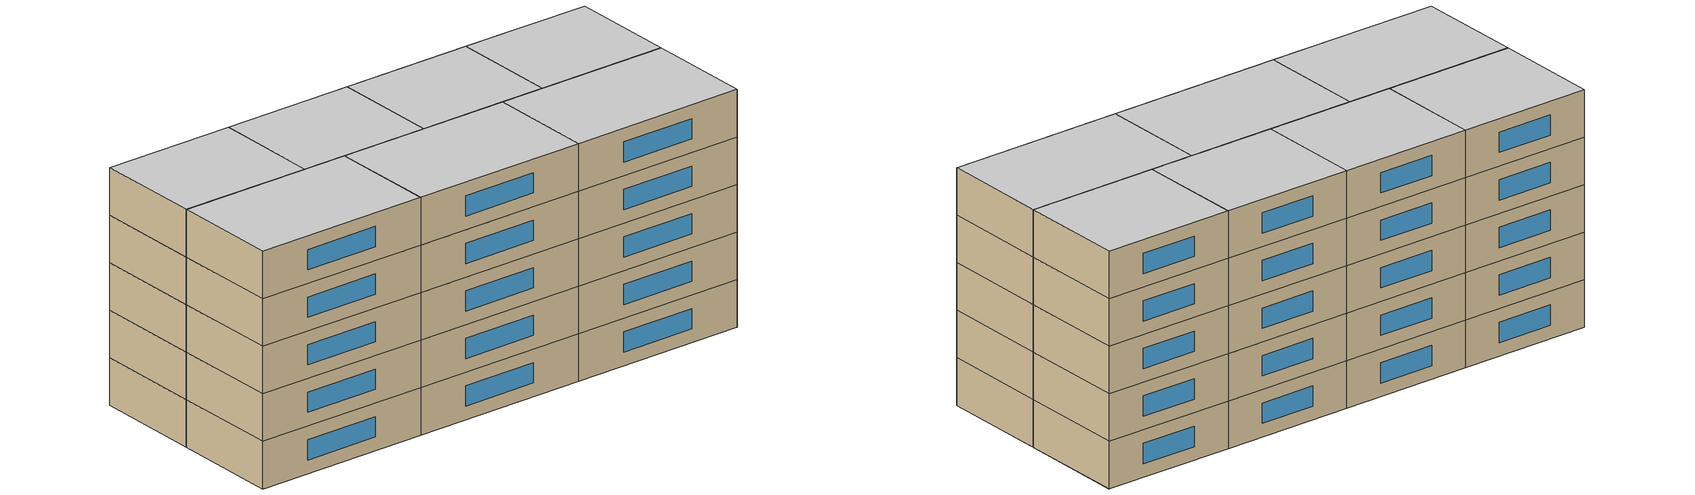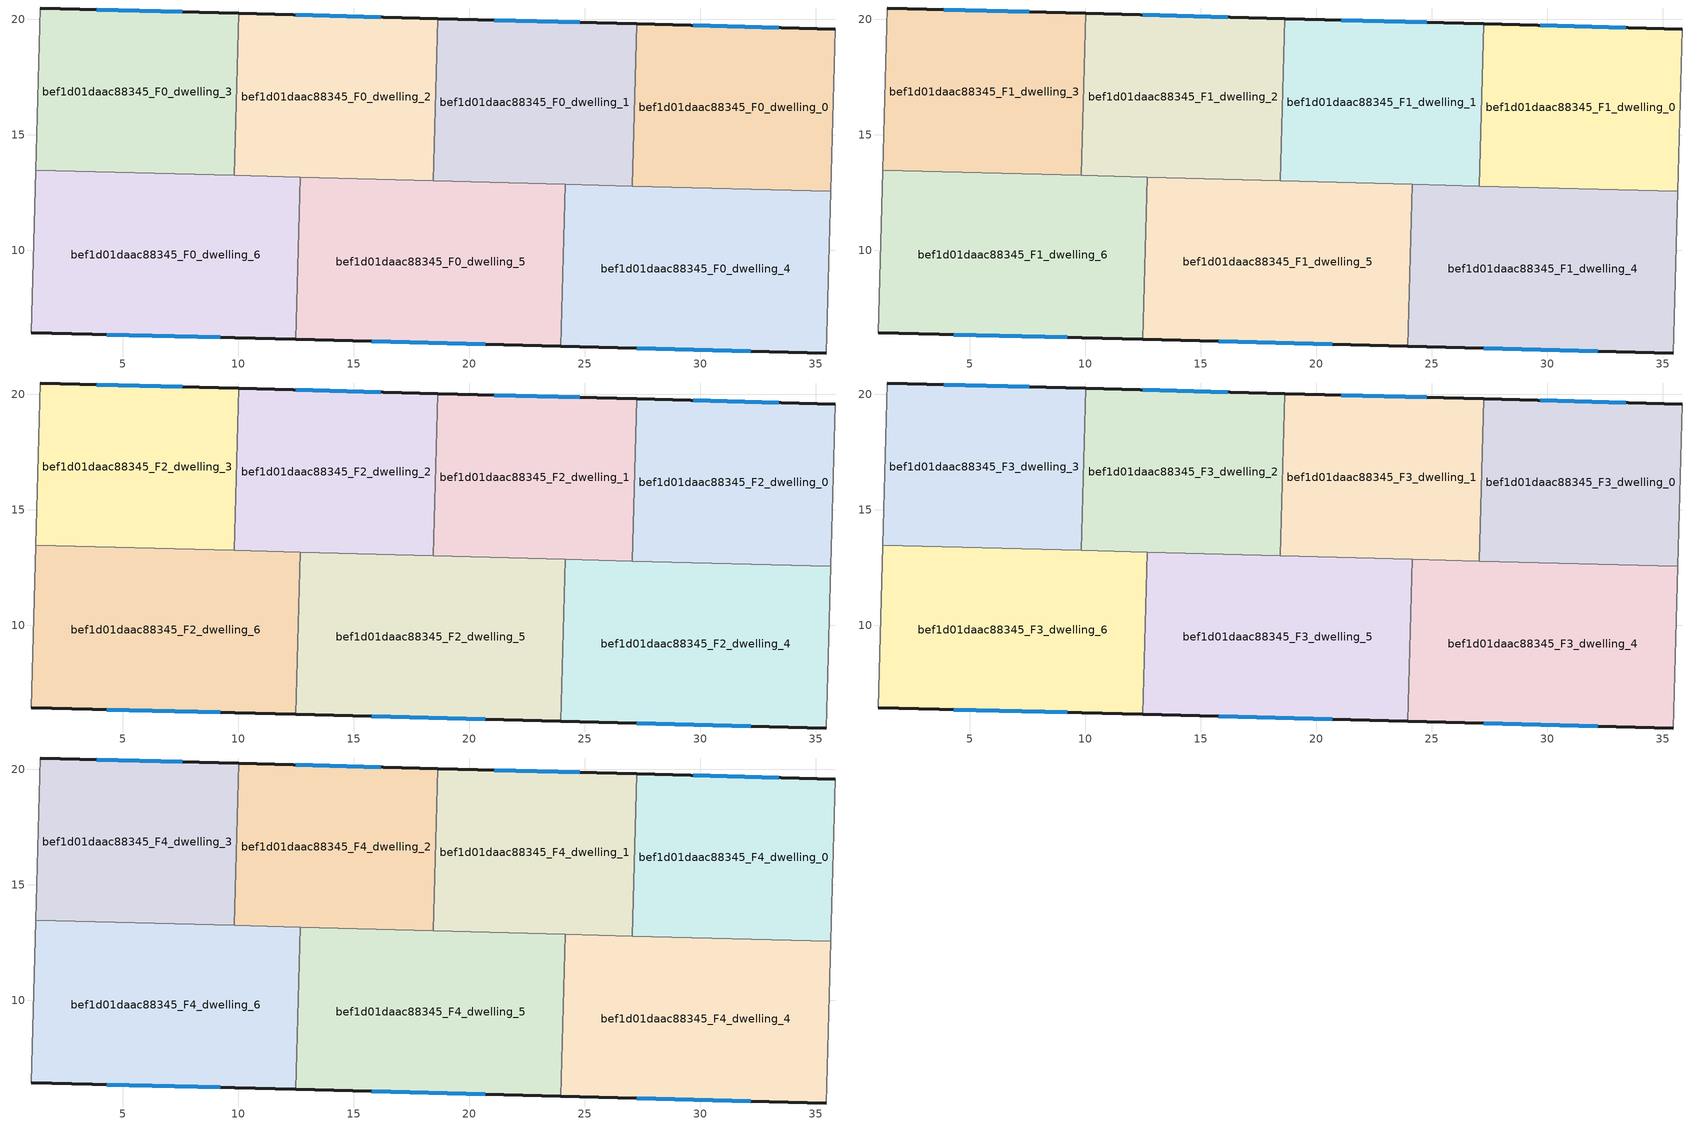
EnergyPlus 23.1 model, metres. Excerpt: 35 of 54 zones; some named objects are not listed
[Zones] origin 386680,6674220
bef1d01daac88345_F0_dwelling_0
 floor ground (EU_floor_Construction): 35.85,19.58 35.66,12.56 27.05,12.79 27.24,19.81 z0
 wall outside (EU_wall_Construction): 35.85,19.58 27.24,19.81 z0:3
 wall to bef1d01daac88345_F0_dwelling_1 (EU_wall_Construction): 27.24,19.81 27.05,12.79 z0:3
 wall adiabatic (EU_wall_Construction): 35.66,12.56 35.85,19.58 z0:3
 wall to bef1d01daac88345_F0_dwelling_4 (EU_wall_Construction): 27.05,12.79 35.66,12.56 z0:3
 window (EU_Window_Construction): 33.39,19.64 29.7,19.74 z0.86:2.14
bef1d01daac88345_F0_dwelling_1
 floor ground (EU_floor_Construction): 27.24,19.81 27.05,12.79 18.45,13.02 18.63,20.04 z0
 wall outside (EU_wall_Construction): 27.24,19.81 18.63,20.04 z0:3
 wall to bef1d01daac88345_F0_dwelling_2 (EU_wall_Construction): 18.63,20.04 18.45,13.02 z0:3
 wall to bef1d01daac88345_F0_dwelling_5 (EU_wall_Construction): 18.45,13.02 24.16,12.87 z0:3
 wall to bef1d01daac88345_F0_dwelling_4 (EU_wall_Construction): 24.16,12.87 27.05,12.79 z0:3
 window (EU_Window_Construction): 24.78,19.87 21.09,19.97 z0.86:2.14
bef1d01daac88345_F0_dwelling_2
 floor ground (EU_floor_Construction): 18.63,20.04 18.45,13.02 9.84,13.25 10.03,20.27 z0
 wall outside (EU_wall_Construction): 18.63,20.04 10.03,20.27 z0:3
 wall to bef1d01daac88345_F0_dwelling_3 (EU_wall_Construction): 10.03,20.27 9.84,13.25 z0:3
 wall to bef1d01daac88345_F0_dwelling_6 (EU_wall_Construction): 9.84,13.25 12.68,13.17 z0:3
 wall to bef1d01daac88345_F0_dwelling_5 (EU_wall_Construction): 12.68,13.17 18.45,13.02 z0:3
 window (EU_Window_Construction): 16.17,20.1 12.48,20.2 z0.86:2.14
bef1d01daac88345_F0_dwelling_3
 floor ground (EU_floor_Construction): 10.03,20.27 9.84,13.25 1.23,13.48 1.42,20.5 z0
 wall outside (EU_wall_Construction): 10.03,20.27 1.42,20.5 z0:3
 wall adiabatic (EU_wall_Construction): 1.42,20.5 1.23,13.48 z0:3
 wall to bef1d01daac88345_F0_dwelling_6 (EU_wall_Construction): 1.23,13.48 9.84,13.25 z0:3
 window (EU_Window_Construction): 7.57,20.33 3.88,20.43 z0.86:2.14
bef1d01daac88345_F0_dwelling_4
 floor ground (EU_floor_Construction): 35.66,12.56 35.46,5.56 23.97,5.86 24.16,12.87 z0
 wall outside (EU_wall_Construction): 23.97,5.86 35.46,5.56 z0:3
 wall to bef1d01daac88345_F0_dwelling_5 (EU_wall_Construction): 24.16,12.87 23.97,5.86 z0:3
 wall adiabatic (EU_wall_Construction): 35.46,5.56 35.66,12.56 z0:3
 window (EU_Window_Construction): 27.25,5.77 32.18,5.65 z0.86:2.14
bef1d01daac88345_F0_dwelling_5
 floor ground (EU_floor_Construction): 24.16,12.87 23.97,5.86 12.49,6.15 12.68,13.17 z0
 wall outside (EU_wall_Construction): 12.49,6.15 23.97,5.86 z0:3
 wall to bef1d01daac88345_F0_dwelling_6 (EU_wall_Construction): 12.68,13.17 12.49,6.15 z0:3
 window (EU_Window_Construction): 15.77,6.07 20.69,5.94 z0.86:2.14
bef1d01daac88345_F0_dwelling_6
 floor ground (EU_floor_Construction): 12.68,13.17 12.49,6.15 1.03,6.44 1.23,13.48 z0
 wall outside (EU_wall_Construction): 1.03,6.44 12.49,6.15 z0:3
 wall adiabatic (EU_wall_Construction): 1.23,13.48 1.03,6.44 z0:3
 window (EU_Window_Construction): 4.31,6.36 9.22,6.23 z0.86:2.14
bef1d01daac88345_F1_dwelling_0
 floor to bef1d01daac88345_F0_dwelling_0 (EU_floor_Construction): 35.85,19.58 35.66,12.56 27.05,12.79 27.24,19.81 z3
 wall outside (EU_wall_Construction): 35.85,19.58 27.24,19.81 z3:6
 wall to bef1d01daac88345_F1_dwelling_1 (EU_wall_Construction): 27.24,19.81 27.05,12.79 z3:6
 wall adiabatic (EU_wall_Construction): 35.66,12.56 35.85,19.58 z3:6
 wall to bef1d01daac88345_F1_dwelling_4 (EU_wall_Construction): 27.05,12.79 35.66,12.56 z3:6
 window (EU_Window_Construction): 33.39,19.64 29.7,19.74 z3.86:5.14
bef1d01daac88345_F1_dwelling_1
 floor to bef1d01daac88345_F0_dwelling_1 (EU_floor_Construction): 27.24,19.81 27.05,12.79 18.45,13.02 18.63,20.04 z3
 wall outside (EU_wall_Construction): 27.24,19.81 18.63,20.04 z3:6
 wall to bef1d01daac88345_F1_dwelling_2 (EU_wall_Construction): 18.63,20.04 18.45,13.02 z3:6
 wall to bef1d01daac88345_F1_dwelling_5 (EU_wall_Construction): 18.45,13.02 24.16,12.87 z3:6
 wall to bef1d01daac88345_F1_dwelling_4 (EU_wall_Construction): 24.16,12.87 27.05,12.79 z3:6
 window (EU_Window_Construction): 24.78,19.87 21.09,19.97 z3.86:5.14
bef1d01daac88345_F1_dwelling_2
 floor to bef1d01daac88345_F0_dwelling_2 (EU_floor_Construction): 18.63,20.04 18.45,13.02 9.84,13.25 10.03,20.27 z3
 wall outside (EU_wall_Construction): 18.63,20.04 10.03,20.27 z3:6
 wall to bef1d01daac88345_F1_dwelling_3 (EU_wall_Construction): 10.03,20.27 9.84,13.25 z3:6
 wall to bef1d01daac88345_F1_dwelling_6 (EU_wall_Construction): 9.84,13.25 12.68,13.17 z3:6
 wall to bef1d01daac88345_F1_dwelling_5 (EU_wall_Construction): 12.68,13.17 18.45,13.02 z3:6
 window (EU_Window_Construction): 16.17,20.1 12.48,20.2 z3.86:5.14
bef1d01daac88345_F1_dwelling_3
 floor to bef1d01daac88345_F0_dwelling_3 (EU_floor_Construction): 10.03,20.27 9.84,13.25 1.23,13.48 1.42,20.5 z3
 wall outside (EU_wall_Construction): 10.03,20.27 1.42,20.5 z3:6
 wall adiabatic (EU_wall_Construction): 1.42,20.5 1.23,13.48 z3:6
 wall to bef1d01daac88345_F1_dwelling_6 (EU_wall_Construction): 1.23,13.48 9.84,13.25 z3:6
 window (EU_Window_Construction): 7.57,20.33 3.88,20.43 z3.86:5.14
bef1d01daac88345_F1_dwelling_4
 floor to bef1d01daac88345_F0_dwelling_4 (EU_floor_Construction): 35.66,12.56 35.46,5.56 23.97,5.86 24.16,12.87 z3
 wall outside (EU_wall_Construction): 23.97,5.86 35.46,5.56 z3:6
 wall to bef1d01daac88345_F1_dwelling_5 (EU_wall_Construction): 24.16,12.87 23.97,5.86 z3:6
 wall adiabatic (EU_wall_Construction): 35.46,5.56 35.66,12.56 z3:6
 window (EU_Window_Construction): 27.25,5.77 32.18,5.65 z3.86:5.14
bef1d01daac88345_F1_dwelling_5
 floor to bef1d01daac88345_F0_dwelling_5 (EU_floor_Construction): 24.16,12.87 23.97,5.86 12.49,6.15 12.68,13.17 z3
 wall outside (EU_wall_Construction): 12.49,6.15 23.97,5.86 z3:6
 wall to bef1d01daac88345_F1_dwelling_6 (EU_wall_Construction): 12.68,13.17 12.49,6.15 z3:6
 window (EU_Window_Construction): 15.77,6.07 20.69,5.94 z3.86:5.14
bef1d01daac88345_F1_dwelling_6
 floor to bef1d01daac88345_F0_dwelling_6 (EU_floor_Construction): 12.68,13.17 12.49,6.15 1.03,6.44 1.23,13.48 z3
 wall outside (EU_wall_Construction): 1.03,6.44 12.49,6.15 z3:6
 wall adiabatic (EU_wall_Construction): 1.23,13.48 1.03,6.44 z3:6
 window (EU_Window_Construction): 4.31,6.36 9.22,6.23 z3.86:5.14
bef1d01daac88345_F2_dwelling_0
 floor to bef1d01daac88345_F1_dwelling_0 (EU_floor_Construction): 35.85,19.58 35.66,12.56 27.05,12.79 27.24,19.81 z6
 wall outside (EU_wall_Construction): 35.85,19.58 27.24,19.81 z6:9
 wall to bef1d01daac88345_F2_dwelling_1 (EU_wall_Construction): 27.24,19.81 27.05,12.79 z6:9
 wall adiabatic (EU_wall_Construction): 35.66,12.56 35.85,19.58 z6:9
 wall to bef1d01daac88345_F2_dwelling_4 (EU_wall_Construction): 27.05,12.79 35.66,12.56 z6:9
 window (EU_Window_Construction): 33.39,19.64 29.7,19.74 z6.86:8.14
bef1d01daac88345_F2_dwelling_1
 floor to bef1d01daac88345_F1_dwelling_1 (EU_floor_Construction): 27.24,19.81 27.05,12.79 18.45,13.02 18.63,20.04 z6
 wall outside (EU_wall_Construction): 27.24,19.81 18.63,20.04 z6:9
 wall to bef1d01daac88345_F2_dwelling_2 (EU_wall_Construction): 18.63,20.04 18.45,13.02 z6:9
 wall to bef1d01daac88345_F2_dwelling_5 (EU_wall_Construction): 18.45,13.02 24.16,12.87 z6:9
 wall to bef1d01daac88345_F2_dwelling_4 (EU_wall_Construction): 24.16,12.87 27.05,12.79 z6:9
 window (EU_Window_Construction): 24.78,19.87 21.09,19.97 z6.86:8.14
bef1d01daac88345_F2_dwelling_2
 floor to bef1d01daac88345_F1_dwelling_2 (EU_floor_Construction): 18.63,20.04 18.45,13.02 9.84,13.25 10.03,20.27 z6
 wall outside (EU_wall_Construction): 18.63,20.04 10.03,20.27 z6:9
 wall to bef1d01daac88345_F2_dwelling_3 (EU_wall_Construction): 10.03,20.27 9.84,13.25 z6:9
 wall to bef1d01daac88345_F2_dwelling_6 (EU_wall_Construction): 9.84,13.25 12.68,13.17 z6:9
 wall to bef1d01daac88345_F2_dwelling_5 (EU_wall_Construction): 12.68,13.17 18.45,13.02 z6:9
 window (EU_Window_Construction): 16.17,20.1 12.48,20.2 z6.86:8.14
bef1d01daac88345_F2_dwelling_3
 floor to bef1d01daac88345_F1_dwelling_3 (EU_floor_Construction): 10.03,20.27 9.84,13.25 1.23,13.48 1.42,20.5 z6
 wall outside (EU_wall_Construction): 10.03,20.27 1.42,20.5 z6:9
 wall adiabatic (EU_wall_Construction): 1.42,20.5 1.23,13.48 z6:9
 wall to bef1d01daac88345_F2_dwelling_6 (EU_wall_Construction): 1.23,13.48 9.84,13.25 z6:9
 window (EU_Window_Construction): 7.57,20.33 3.88,20.43 z6.86:8.14
bef1d01daac88345_F2_dwelling_4
 floor to bef1d01daac88345_F1_dwelling_4 (EU_floor_Construction): 35.66,12.56 35.46,5.56 23.97,5.86 24.16,12.87 z6
 wall outside (EU_wall_Construction): 23.97,5.86 35.46,5.56 z6:9
 wall to bef1d01daac88345_F2_dwelling_5 (EU_wall_Construction): 24.16,12.87 23.97,5.86 z6:9
 wall adiabatic (EU_wall_Construction): 35.46,5.56 35.66,12.56 z6:9
 window (EU_Window_Construction): 27.25,5.77 32.18,5.65 z6.86:8.14
bef1d01daac88345_F2_dwelling_5
 floor to bef1d01daac88345_F1_dwelling_5 (EU_floor_Construction): 24.16,12.87 23.97,5.86 12.49,6.15 12.68,13.17 z6
 wall outside (EU_wall_Construction): 12.49,6.15 23.97,5.86 z6:9
 wall to bef1d01daac88345_F2_dwelling_6 (EU_wall_Construction): 12.68,13.17 12.49,6.15 z6:9
 window (EU_Window_Construction): 15.77,6.07 20.69,5.94 z6.86:8.14
bef1d01daac88345_F2_dwelling_6
 floor to bef1d01daac88345_F1_dwelling_6 (EU_floor_Construction): 12.68,13.17 12.49,6.15 1.03,6.44 1.23,13.48 z6
 wall outside (EU_wall_Construction): 1.03,6.44 12.49,6.15 z6:9
 wall adiabatic (EU_wall_Construction): 1.23,13.48 1.03,6.44 z6:9
 window (EU_Window_Construction): 4.31,6.36 9.22,6.23 z6.86:8.14
bef1d01daac88345_F3_dwelling_0
 floor to bef1d01daac88345_F2_dwelling_0 (EU_floor_Construction): 35.85,19.58 35.66,12.56 27.05,12.79 27.24,19.81 z9
 wall outside (EU_wall_Construction): 35.85,19.58 27.24,19.81 z9:12
 wall to bef1d01daac88345_F3_dwelling_1 (EU_wall_Construction): 27.24,19.81 27.05,12.79 z9:12
 wall adiabatic (EU_wall_Construction): 35.66,12.56 35.85,19.58 z9:12
 wall to bef1d01daac88345_F3_dwelling_4 (EU_wall_Construction): 27.05,12.79 35.66,12.56 z9:12
 window (EU_Window_Construction): 33.39,19.64 29.7,19.74 z9.86:11.14
bef1d01daac88345_F3_dwelling_1
 floor to bef1d01daac88345_F2_dwelling_1 (EU_floor_Construction): 27.24,19.81 27.05,12.79 18.45,13.02 18.63,20.04 z9
 wall outside (EU_wall_Construction): 27.24,19.81 18.63,20.04 z9:12
 wall to bef1d01daac88345_F3_dwelling_2 (EU_wall_Construction): 18.63,20.04 18.45,13.02 z9:12
 wall to bef1d01daac88345_F3_dwelling_5 (EU_wall_Construction): 18.45,13.02 24.16,12.87 z9:12
 wall to bef1d01daac88345_F3_dwelling_4 (EU_wall_Construction): 24.16,12.87 27.05,12.79 z9:12
 window (EU_Window_Construction): 24.78,19.87 21.09,19.97 z9.86:11.14
bef1d01daac88345_F3_dwelling_2
 floor to bef1d01daac88345_F2_dwelling_2 (EU_floor_Construction): 18.63,20.04 18.45,13.02 9.84,13.25 10.03,20.27 z9
 wall outside (EU_wall_Construction): 18.63,20.04 10.03,20.27 z9:12
 wall to bef1d01daac88345_F3_dwelling_3 (EU_wall_Construction): 10.03,20.27 9.84,13.25 z9:12
 wall to bef1d01daac88345_F3_dwelling_6 (EU_wall_Construction): 9.84,13.25 12.68,13.17 z9:12
 wall to bef1d01daac88345_F3_dwelling_5 (EU_wall_Construction): 12.68,13.17 18.45,13.02 z9:12
 window (EU_Window_Construction): 16.17,20.1 12.48,20.2 z9.86:11.14
bef1d01daac88345_F3_dwelling_3
 floor to bef1d01daac88345_F2_dwelling_3 (EU_floor_Construction): 10.03,20.27 9.84,13.25 1.23,13.48 1.42,20.5 z9
 wall outside (EU_wall_Construction): 10.03,20.27 1.42,20.5 z9:12
 wall adiabatic (EU_wall_Construction): 1.42,20.5 1.23,13.48 z9:12
 wall to bef1d01daac88345_F3_dwelling_6 (EU_wall_Construction): 1.23,13.48 9.84,13.25 z9:12
 window (EU_Window_Construction): 7.57,20.33 3.88,20.43 z9.86:11.14
bef1d01daac88345_F3_dwelling_4
 floor to bef1d01daac88345_F2_dwelling_4 (EU_floor_Construction): 35.66,12.56 35.46,5.56 23.97,5.86 24.16,12.87 z9
 wall outside (EU_wall_Construction): 23.97,5.86 35.46,5.56 z9:12
 wall to bef1d01daac88345_F3_dwelling_5 (EU_wall_Construction): 24.16,12.87 23.97,5.86 z9:12
 wall adiabatic (EU_wall_Construction): 35.46,5.56 35.66,12.56 z9:12
 window (EU_Window_Construction): 27.25,5.77 32.18,5.65 z9.86:11.14
bef1d01daac88345_F3_dwelling_5
 floor to bef1d01daac88345_F2_dwelling_5 (EU_floor_Construction): 24.16,12.87 23.97,5.86 12.49,6.15 12.68,13.17 z9
 wall outside (EU_wall_Construction): 12.49,6.15 23.97,5.86 z9:12
 wall to bef1d01daac88345_F3_dwelling_6 (EU_wall_Construction): 12.68,13.17 12.49,6.15 z9:12
 window (EU_Window_Construction): 15.77,6.07 20.69,5.94 z9.86:11.14
bef1d01daac88345_F3_dwelling_6
 floor to bef1d01daac88345_F2_dwelling_6 (EU_floor_Construction): 12.68,13.17 12.49,6.15 1.03,6.44 1.23,13.48 z9
 wall outside (EU_wall_Construction): 1.03,6.44 12.49,6.15 z9:12
 wall adiabatic (EU_wall_Construction): 1.23,13.48 1.03,6.44 z9:12
 window (EU_Window_Construction): 4.31,6.36 9.22,6.23 z9.86:11.14
bef1d01daac88345_F4_dwelling_0
 floor to bef1d01daac88345_F3_dwelling_0 (EU_floor_Construction): 35.85,19.58 35.66,12.56 27.05,12.79 27.24,19.81 z12
 wall outside (EU_wall_Construction): 35.85,19.58 27.24,19.81 z12:15
 wall to bef1d01daac88345_F4_dwelling_1 (EU_wall_Construction): 27.24,19.81 27.05,12.79 z12:15
 wall adiabatic (EU_wall_Construction): 35.66,12.56 35.85,19.58 z12:15
 wall to bef1d01daac88345_F4_dwelling_4 (EU_wall_Construction): 27.05,12.79 35.66,12.56 z12:15
 window (EU_Window_Construction): 33.39,19.64 29.7,19.74 z12.86:14.14
 ceiling to bef1d01daac88345_F5_dwelling_0 (EU_floor_Construction): 35.66,12.56 35.85,19.58 27.24,19.81 27.05,12.79 z15
bef1d01daac88345_F4_dwelling_1
 floor to bef1d01daac88345_F3_dwelling_1 (EU_floor_Construction): 27.24,19.81 27.05,12.79 18.45,13.02 18.63,20.04 z12
 wall outside (EU_wall_Construction): 27.24,19.81 18.63,20.04 z12:15
 wall to bef1d01daac88345_F4_dwelling_2 (EU_wall_Construction): 18.63,20.04 18.45,13.02 z12:15
 wall to bef1d01daac88345_F4_dwelling_5 (EU_wall_Construction): 18.45,13.02 24.16,12.87 z12:15
 wall to bef1d01daac88345_F4_dwelling_4 (EU_wall_Construction): 24.16,12.87 27.05,12.79 z12:15
 window (EU_Window_Construction): 24.78,19.87 21.09,19.97 z12.86:14.14
 ceiling to bef1d01daac88345_F5_dwelling_1 (EU_floor_Construction): 27.05,12.79 27.24,19.81 18.63,20.04 18.45,13.02 z15
bef1d01daac88345_F4_dwelling_2
 floor to bef1d01daac88345_F3_dwelling_2 (EU_floor_Construction): 18.63,20.04 18.45,13.02 9.84,13.25 10.03,20.27 z12
 wall outside (EU_wall_Construction): 18.63,20.04 10.03,20.27 z12:15
 wall to bef1d01daac88345_F4_dwelling_3 (EU_wall_Construction): 10.03,20.27 9.84,13.25 z12:15
 wall to bef1d01daac88345_F4_dwelling_6 (EU_wall_Construction): 9.84,13.25 12.68,13.17 z12:15
 wall to bef1d01daac88345_F4_dwelling_5 (EU_wall_Construction): 12.68,13.17 18.45,13.02 z12:15
 window (EU_Window_Construction): 16.17,20.1 12.48,20.2 z12.86:14.14
 ceiling to bef1d01daac88345_F5_dwelling_2 (EU_floor_Construction): 18.45,13.02 18.63,20.04 10.03,20.27 9.84,13.25 z15
bef1d01daac88345_F4_dwelling_3
 floor to bef1d01daac88345_F3_dwelling_3 (EU_floor_Construction): 10.03,20.27 9.84,13.25 1.23,13.48 1.42,20.5 z12
 wall outside (EU_wall_Construction): 10.03,20.27 1.42,20.5 z12:15
 wall adiabatic (EU_wall_Construction): 1.42,20.5 1.23,13.48 z12:15
 wall to bef1d01daac88345_F4_dwelling_6 (EU_wall_Construction): 1.23,13.48 9.84,13.25 z12:15
 window (EU_Window_Construction): 7.57,20.33 3.88,20.43 z12.86:14.14
 ceiling to bef1d01daac88345_F5_dwelling_3 (EU_floor_Construction): 9.84,13.25 10.03,20.27 1.42,20.5 1.23,13.48 z15
bef1d01daac88345_F4_dwelling_4
 floor to bef1d01daac88345_F3_dwelling_4 (EU_floor_Construction): 35.66,12.56 35.46,5.56 23.97,5.86 24.16,12.87 z12
 wall outside (EU_wall_Construction): 23.97,5.86 35.46,5.56 z12:15
 wall to bef1d01daac88345_F4_dwelling_5 (EU_wall_Construction): 24.16,12.87 23.97,5.86 z12:15
 wall adiabatic (EU_wall_Construction): 35.46,5.56 35.66,12.56 z12:15
 window (EU_Window_Construction): 27.25,5.77 32.18,5.65 z12.86:14.14
 ceiling to bef1d01daac88345_F5_dwelling_4 (EU_floor_Construction): 35.46,5.56 35.66,12.56 24.16,12.87 23.97,5.86 z15
bef1d01daac88345_F4_dwelling_5
 floor to bef1d01daac88345_F3_dwelling_5 (EU_floor_Construction): 24.16,12.87 23.97,5.86 12.49,6.15 12.68,13.17 z12
 wall outside (EU_wall_Construction): 12.49,6.15 23.97,5.86 z12:15
 wall to bef1d01daac88345_F4_dwelling_6 (EU_wall_Construction): 12.68,13.17 12.49,6.15 z12:15
 window (EU_Window_Construction): 15.77,6.07 20.69,5.94 z12.86:14.14
 ceiling to bef1d01daac88345_F5_dwelling_5 (EU_floor_Construction): 23.97,5.86 24.16,12.87 12.68,13.17 12.49,6.15 z15
bef1d01daac88345_F4_dwelling_6
 floor to bef1d01daac88345_F3_dwelling_6 (EU_floor_Construction): 12.68,13.17 12.49,6.15 1.03,6.44 1.23,13.48 z12
 wall outside (EU_wall_Construction): 1.03,6.44 12.49,6.15 z12:15
 wall adiabatic (EU_wall_Construction): 1.23,13.48 1.03,6.44 z12:15
 window (EU_Window_Construction): 4.31,6.36 9.22,6.23 z12.86:14.14
 ceiling to bef1d01daac88345_F5_dwelling_6 (EU_floor_Construction): 12.49,6.15 12.68,13.17 1.23,13.48 1.03,6.44 z15
shading: 35.46,5.55 35.85,19.58 z0:15
[Building]
EU S2 Campaign: North Axis=0; Terrain=City; Solar Distribution=FullExterior
[Site:Location]
Helsinki-Vantaa.AP: Latitude=60.317; Longitude=24.963; Time Zone=2; Elevation=54.6
[SizingPeriod:WeatherFileDays]
AnnualSizingPeriod: Begin Month=1; Begin Day of Month=1; End Month=12; End Day of Month=31; Day of Week for Start Day=Monday; Use Weather File Daylight Saving Period=No; Use Weather File Rain and Snow Indicators=No
[MATERIAL]
EU_InternalMass_Material: Roughness=MediumRough; Thickness=0.1; Conductivity=1; Density=1800; Specific Heat=900; Thermal Absorptance=0.9; Solar Absorptance=0.7; Visible Absorptance=0.7
[MATERIAL:NOMASS] Roughness=MediumRough; Thermal Absorptance=0.9; Solar Absorptance=0.7; Visible Absorptance=0.7
Name | Thermal Resistance
EU_wall_NoMass | 1.10183
EU_floor_NoMass | 1.70606
[WINDOWMATERIAL:SIMPLEGLAZINGSYSTEM]
EU_Window_SimpleGlazing: UFactor=3.11035; Solar Heat Gain Coefficient=0.8; Visible Transmittance=0.8
[CONSTRUCTION]
EU_wall_Construction: EU_wall_NoMass
EU_floor_Construction: EU_floor_NoMass
EU_Window_Construction: EU_Window_SimpleGlazing
EU_InternalMass_Construction: EU_InternalMass_Material
[ZONE] Type=1; Multiplier=1; Ceiling Height=autocalculate; Floor Area=autocalculate; Part of Total Floor Area=Yes
Name | Volume
bef1d01daac88345_F0_dwelling_0; bef1d01daac88345_F1_dwelling_0; bef1d01daac88345_F2_dwelling_0; bef1d01daac88345_F3_dwelling_0; bef1d01daac88345_F4_dwelling_0 | 181.328
bef1d01daac88345_F0_dwelling_1; bef1d01daac88345_F1_dwelling_1; bef1d01daac88345_F2_dwelling_1; bef1d01daac88345_F3_dwelling_1; bef1d01daac88345_F4_dwelling_1 | 181.338
bef1d01daac88345_F0_dwelling_2; bef1d01daac88345_F1_dwelling_2; bef1d01daac88345_F2_dwelling_2; bef1d01daac88345_F3_dwelling_2; bef1d01daac88345_F4_dwelling_2 | 181.327
bef1d01daac88345_F0_dwelling_3; bef1d01daac88345_F1_dwelling_3; bef1d01daac88345_F2_dwelling_3; bef1d01daac88345_F3_dwelling_3; bef1d01daac88345_F4_dwelling_3 | 181.317
bef1d01daac88345_F0_dwelling_4; bef1d01daac88345_F1_dwelling_4; bef1d01daac88345_F2_dwelling_4; bef1d01daac88345_F3_dwelling_4; bef1d01daac88345_F4_dwelling_4 | 241.759
bef1d01daac88345_F0_dwelling_5; bef1d01daac88345_F1_dwelling_5; bef1d01daac88345_F2_dwelling_5; bef1d01daac88345_F3_dwelling_5; bef1d01daac88345_F4_dwelling_5 | 241.75
bef1d01daac88345_F0_dwelling_6; bef1d01daac88345_F1_dwelling_6; bef1d01daac88345_F2_dwelling_6; bef1d01daac88345_F3_dwelling_6; bef1d01daac88345_F4_dwelling_6 | 241.766
[INTERNALMASS] Construction=EU_InternalMass_Construction
Name | Zone or ZoneList | Surface Area
bef1d01daac88345_F0_dwelling_0_EU_InternalMass | bef1d01daac88345_F0_dwelling_0 | 60.4425
bef1d01daac88345_F0_dwelling_1_EU_InternalMass | bef1d01daac88345_F0_dwelling_1 | 60.4459
bef1d01daac88345_F0_dwelling_2_EU_InternalMass | bef1d01daac88345_F0_dwelling_2 | 60.4425
bef1d01daac88345_F0_dwelling_3_EU_InternalMass | bef1d01daac88345_F0_dwelling_3 | 60.4391
bef1d01daac88345_F0_dwelling_4_EU_InternalMass | bef1d01daac88345_F0_dwelling_4 | 80.5868
bef1d01daac88345_F0_dwelling_5_EU_InternalMass | bef1d01daac88345_F0_dwelling_5 | 80.5832
bef1d01daac88345_F0_dwelling_6_EU_InternalMass | bef1d01daac88345_F0_dwelling_6 | 80.5884
bef1d01daac88345_F1_dwelling_0_EU_InternalMass | bef1d01daac88345_F1_dwelling_0 | 60.4425
bef1d01daac88345_F1_dwelling_1_EU_InternalMass | bef1d01daac88345_F1_dwelling_1 | 60.4459
bef1d01daac88345_F1_dwelling_2_EU_InternalMass | bef1d01daac88345_F1_dwelling_2 | 60.4425
bef1d01daac88345_F1_dwelling_3_EU_InternalMass | bef1d01daac88345_F1_dwelling_3 | 60.4391
bef1d01daac88345_F1_dwelling_4_EU_InternalMass | bef1d01daac88345_F1_dwelling_4 | 80.5868
bef1d01daac88345_F1_dwelling_5_EU_InternalMass | bef1d01daac88345_F1_dwelling_5 | 80.5832
bef1d01daac88345_F1_dwelling_6_EU_InternalMass | bef1d01daac88345_F1_dwelling_6 | 80.5884
bef1d01daac88345_F2_dwelling_0_EU_InternalMass | bef1d01daac88345_F2_dwelling_0 | 60.4425
bef1d01daac88345_F2_dwelling_1_EU_InternalMass | bef1d01daac88345_F2_dwelling_1 | 60.4459
bef1d01daac88345_F2_dwelling_2_EU_InternalMass | bef1d01daac88345_F2_dwelling_2 | 60.4425
bef1d01daac88345_F2_dwelling_3_EU_InternalMass | bef1d01daac88345_F2_dwelling_3 | 60.4391
bef1d01daac88345_F2_dwelling_4_EU_InternalMass | bef1d01daac88345_F2_dwelling_4 | 80.5868
bef1d01daac88345_F2_dwelling_5_EU_InternalMass | bef1d01daac88345_F2_dwelling_5 | 80.5832
bef1d01daac88345_F2_dwelling_6_EU_InternalMass | bef1d01daac88345_F2_dwelling_6 | 80.5884
bef1d01daac88345_F3_dwelling_0_EU_InternalMass | bef1d01daac88345_F3_dwelling_0 | 60.4425
bef1d01daac88345_F3_dwelling_1_EU_InternalMass | bef1d01daac88345_F3_dwelling_1 | 60.4459
bef1d01daac88345_F3_dwelling_2_EU_InternalMass | bef1d01daac88345_F3_dwelling_2 | 60.4425
bef1d01daac88345_F3_dwelling_3_EU_InternalMass | bef1d01daac88345_F3_dwelling_3 | 60.4391
bef1d01daac88345_F3_dwelling_4_EU_InternalMass | bef1d01daac88345_F3_dwelling_4 | 80.5868
bef1d01daac88345_F3_dwelling_5_EU_InternalMass | bef1d01daac88345_F3_dwelling_5 | 80.5832
bef1d01daac88345_F3_dwelling_6_EU_InternalMass | bef1d01daac88345_F3_dwelling_6 | 80.5884
bef1d01daac88345_F4_dwelling_0_EU_InternalMass | bef1d01daac88345_F4_dwelling_0 | 60.4425
bef1d01daac88345_F4_dwelling_1_EU_InternalMass | bef1d01daac88345_F4_dwelling_1 | 60.4459
bef1d01daac88345_F4_dwelling_2_EU_InternalMass | bef1d01daac88345_F4_dwelling_2 | 60.4425
bef1d01daac88345_F4_dwelling_3_EU_InternalMass | bef1d01daac88345_F4_dwelling_3 | 60.4391
bef1d01daac88345_F4_dwelling_4_EU_InternalMass | bef1d01daac88345_F4_dwelling_4 | 80.5868
bef1d01daac88345_F4_dwelling_5_EU_InternalMass | bef1d01daac88345_F4_dwelling_5 | 80.5832
bef1d01daac88345_F4_dwelling_6_EU_InternalMass | bef1d01daac88345_F4_dwelling_6 | 80.5884
[OTHEREQUIPMENT] Fuel Type=Electricity; Design Level Calculation Method=Watts/Area; Power per Zone Floor Area=1; Fraction Latent=0; Fraction Radiant=0; Fraction Lost=0; Carbon Dioxide Generation Rate=0; EndUse Subcategory=EU_Step8_InternalGains
Name | Zone or ZoneList or Space or SpaceList | Schedule
EU_Step8_InternalGain_bef1d01daac88345_F0_dwelling_0_f000 | bef1d01daac88345_F0_dwelling_0 | EU_Step8_GainSchedule_bef1d01daac88345_F0_dwelling_0_f000
EU_Step8_InternalGain_bef1d01daac88345_F0_dwelling_1_f000 | bef1d01daac88345_F0_dwelling_1 | EU_Step8_GainSchedule_bef1d01daac88345_F0_dwelling_1_f000
EU_Step8_InternalGain_bef1d01daac88345_F0_dwelling_2_f000 | bef1d01daac88345_F0_dwelling_2 | EU_Step8_GainSchedule_bef1d01daac88345_F0_dwelling_2_f000
EU_Step8_InternalGain_bef1d01daac88345_F0_dwelling_3_f000 | bef1d01daac88345_F0_dwelling_3 | EU_Step8_GainSchedule_bef1d01daac88345_F0_dwelling_3_f000
EU_Step8_InternalGain_bef1d01daac88345_F0_dwelling_4_f000 | bef1d01daac88345_F0_dwelling_4 | EU_Step8_GainSchedule_bef1d01daac88345_F0_dwelling_4_f000
EU_Step8_InternalGain_bef1d01daac88345_F0_dwelling_5_f000 | bef1d01daac88345_F0_dwelling_5 | EU_Step8_GainSchedule_bef1d01daac88345_F0_dwelling_5_f000
EU_Step8_InternalGain_bef1d01daac88345_F0_dwelling_6_f000 | bef1d01daac88345_F0_dwelling_6 | EU_Step8_GainSchedule_bef1d01daac88345_F0_dwelling_6_f000
EU_Step8_InternalGain_bef1d01daac88345_F1_dwelling_0_f000 | bef1d01daac88345_F1_dwelling_0 | EU_Step8_GainSchedule_bef1d01daac88345_F1_dwelling_0_f000
EU_Step8_InternalGain_bef1d01daac88345_F1_dwelling_1_f000 | bef1d01daac88345_F1_dwelling_1 | EU_Step8_GainSchedule_bef1d01daac88345_F1_dwelling_1_f000
EU_Step8_InternalGain_bef1d01daac88345_F1_dwelling_2_f000 | bef1d01daac88345_F1_dwelling_2 | EU_Step8_GainSchedule_bef1d01daac88345_F1_dwelling_2_f000
EU_Step8_InternalGain_bef1d01daac88345_F1_dwelling_3_f000 | bef1d01daac88345_F1_dwelling_3 | EU_Step8_GainSchedule_bef1d01daac88345_F1_dwelling_3_f000
EU_Step8_InternalGain_bef1d01daac88345_F1_dwelling_4_f000 | bef1d01daac88345_F1_dwelling_4 | EU_Step8_GainSchedule_bef1d01daac88345_F1_dwelling_4_f000
EU_Step8_InternalGain_bef1d01daac88345_F1_dwelling_5_f000 | bef1d01daac88345_F1_dwelling_5 | EU_Step8_GainSchedule_bef1d01daac88345_F1_dwelling_5_f000
EU_Step8_InternalGain_bef1d01daac88345_F1_dwelling_6_f000 | bef1d01daac88345_F1_dwelling_6 | EU_Step8_GainSchedule_bef1d01daac88345_F1_dwelling_6_f000
EU_Step8_InternalGain_bef1d01daac88345_F2_dwelling_0_f000 | bef1d01daac88345_F2_dwelling_0 | EU_Step8_GainSchedule_bef1d01daac88345_F2_dwelling_0_f000
EU_Step8_InternalGain_bef1d01daac88345_F2_dwelling_1_f000 | bef1d01daac88345_F2_dwelling_1 | EU_Step8_GainSchedule_bef1d01daac88345_F2_dwelling_1_f000
EU_Step8_InternalGain_bef1d01daac88345_F2_dwelling_2_f000 | bef1d01daac88345_F2_dwelling_2 | EU_Step8_GainSchedule_bef1d01daac88345_F2_dwelling_2_f000
EU_Step8_InternalGain_bef1d01daac88345_F2_dwelling_3_f000 | bef1d01daac88345_F2_dwelling_3 | EU_Step8_GainSchedule_bef1d01daac88345_F2_dwelling_3_f000
EU_Step8_InternalGain_bef1d01daac88345_F2_dwelling_4_f000 | bef1d01daac88345_F2_dwelling_4 | EU_Step8_GainSchedule_bef1d01daac88345_F2_dwelling_4_f000
EU_Step8_InternalGain_bef1d01daac88345_F2_dwelling_5_f000 | bef1d01daac88345_F2_dwelling_5 | EU_Step8_GainSchedule_bef1d01daac88345_F2_dwelling_5_f000
EU_Step8_InternalGain_bef1d01daac88345_F2_dwelling_6_f000 | bef1d01daac88345_F2_dwelling_6 | EU_Step8_GainSchedule_bef1d01daac88345_F2_dwelling_6_f000
EU_Step8_InternalGain_bef1d01daac88345_F3_dwelling_0_f000 | bef1d01daac88345_F3_dwelling_0 | EU_Step8_GainSchedule_bef1d01daac88345_F3_dwelling_0_f000
EU_Step8_InternalGain_bef1d01daac88345_F3_dwelling_1_f000 | bef1d01daac88345_F3_dwelling_1 | EU_Step8_GainSchedule_bef1d01daac88345_F3_dwelling_1_f000
EU_Step8_InternalGain_bef1d01daac88345_F3_dwelling_2_f000 | bef1d01daac88345_F3_dwelling_2 | EU_Step8_GainSchedule_bef1d01daac88345_F3_dwelling_2_f000
EU_Step8_InternalGain_bef1d01daac88345_F3_dwelling_3_f000 | bef1d01daac88345_F3_dwelling_3 | EU_Step8_GainSchedule_bef1d01daac88345_F3_dwelling_3_f000
EU_Step8_InternalGain_bef1d01daac88345_F3_dwelling_4_f000 | bef1d01daac88345_F3_dwelling_4 | EU_Step8_GainSchedule_bef1d01daac88345_F3_dwelling_4_f000
EU_Step8_InternalGain_bef1d01daac88345_F3_dwelling_5_f000 | bef1d01daac88345_F3_dwelling_5 | EU_Step8_GainSchedule_bef1d01daac88345_F3_dwelling_5_f000
EU_Step8_InternalGain_bef1d01daac88345_F3_dwelling_6_f000 | bef1d01daac88345_F3_dwelling_6 | EU_Step8_GainSchedule_bef1d01daac88345_F3_dwelling_6_f000
EU_Step8_InternalGain_bef1d01daac88345_F4_dwelling_0_f000 | bef1d01daac88345_F4_dwelling_0 | EU_Step8_GainSchedule_bef1d01daac88345_F4_dwelling_0_f000
EU_Step8_InternalGain_bef1d01daac88345_F4_dwelling_1_f000 | bef1d01daac88345_F4_dwelling_1 | EU_Step8_GainSchedule_bef1d01daac88345_F4_dwelling_1_f000
EU_Step8_InternalGain_bef1d01daac88345_F4_dwelling_2_f000 | bef1d01daac88345_F4_dwelling_2 | EU_Step8_GainSchedule_bef1d01daac88345_F4_dwelling_2_f000
EU_Step8_InternalGain_bef1d01daac88345_F4_dwelling_3_f000 | bef1d01daac88345_F4_dwelling_3 | EU_Step8_GainSchedule_bef1d01daac88345_F4_dwelling_3_f000
EU_Step8_InternalGain_bef1d01daac88345_F4_dwelling_4_f000 | bef1d01daac88345_F4_dwelling_4 | EU_Step8_GainSchedule_bef1d01daac88345_F4_dwelling_4_f000
EU_Step8_InternalGain_bef1d01daac88345_F4_dwelling_5_f000 | bef1d01daac88345_F4_dwelling_5 | EU_Step8_GainSchedule_bef1d01daac88345_F4_dwelling_5_f000
EU_Step8_InternalGain_bef1d01daac88345_F4_dwelling_6_f000 | bef1d01daac88345_F4_dwelling_6 | EU_Step8_GainSchedule_bef1d01daac88345_F4_dwelling_6_f000
[ZONEVENTILATION:DESIGNFLOWRATE] Schedule=EU_AlwaysOn; Design Flow Rate Calculation Method=AirChanges/Hour; Air Changes per Hour=0.756316; Ventilation Type=Natural; Fan Pressure Rise=0; Fan Total Efficiency=1; Constant Term Coefficient=1; Temperature Term Coefficient=0; Velocity Term Coefficient=0; Velocity Squared Term Coefficient=0; Minimum Indoor Temperature=-100; Maximum Indoor Temperature=100; Delta Temperature=-100; Minimum Outdoor Temperature=-100; Maximum Outdoor Temperature=100; Maximum Wind Speed=40
Name | Zone or ZoneList or Space or SpaceList
EU_ConstantAir_bef1d01daac88345_F0_dwelling_0 | bef1d01daac88345_F0_dwelling_0
EU_ConstantAir_bef1d01daac88345_F0_dwelling_1 | bef1d01daac88345_F0_dwelling_1
EU_ConstantAir_bef1d01daac88345_F0_dwelling_2 | bef1d01daac88345_F0_dwelling_2
EU_ConstantAir_bef1d01daac88345_F0_dwelling_3 | bef1d01daac88345_F0_dwelling_3
EU_ConstantAir_bef1d01daac88345_F0_dwelling_4 | bef1d01daac88345_F0_dwelling_4
EU_ConstantAir_bef1d01daac88345_F0_dwelling_5 | bef1d01daac88345_F0_dwelling_5
EU_ConstantAir_bef1d01daac88345_F0_dwelling_6 | bef1d01daac88345_F0_dwelling_6
EU_ConstantAir_bef1d01daac88345_F1_dwelling_0 | bef1d01daac88345_F1_dwelling_0
EU_ConstantAir_bef1d01daac88345_F1_dwelling_1 | bef1d01daac88345_F1_dwelling_1
EU_ConstantAir_bef1d01daac88345_F1_dwelling_2 | bef1d01daac88345_F1_dwelling_2
EU_ConstantAir_bef1d01daac88345_F1_dwelling_3 | bef1d01daac88345_F1_dwelling_3
EU_ConstantAir_bef1d01daac88345_F1_dwelling_4 | bef1d01daac88345_F1_dwelling_4
EU_ConstantAir_bef1d01daac88345_F1_dwelling_5 | bef1d01daac88345_F1_dwelling_5
EU_ConstantAir_bef1d01daac88345_F1_dwelling_6 | bef1d01daac88345_F1_dwelling_6
EU_ConstantAir_bef1d01daac88345_F2_dwelling_0 | bef1d01daac88345_F2_dwelling_0
EU_ConstantAir_bef1d01daac88345_F2_dwelling_1 | bef1d01daac88345_F2_dwelling_1
EU_ConstantAir_bef1d01daac88345_F2_dwelling_2 | bef1d01daac88345_F2_dwelling_2
EU_ConstantAir_bef1d01daac88345_F2_dwelling_3 | bef1d01daac88345_F2_dwelling_3
EU_ConstantAir_bef1d01daac88345_F2_dwelling_4 | bef1d01daac88345_F2_dwelling_4
EU_ConstantAir_bef1d01daac88345_F2_dwelling_5 | bef1d01daac88345_F2_dwelling_5
EU_ConstantAir_bef1d01daac88345_F2_dwelling_6 | bef1d01daac88345_F2_dwelling_6
EU_ConstantAir_bef1d01daac88345_F3_dwelling_0 | bef1d01daac88345_F3_dwelling_0
EU_ConstantAir_bef1d01daac88345_F3_dwelling_1 | bef1d01daac88345_F3_dwelling_1
EU_ConstantAir_bef1d01daac88345_F3_dwelling_2 | bef1d01daac88345_F3_dwelling_2
EU_ConstantAir_bef1d01daac88345_F3_dwelling_3 | bef1d01daac88345_F3_dwelling_3
EU_ConstantAir_bef1d01daac88345_F3_dwelling_4 | bef1d01daac88345_F3_dwelling_4
EU_ConstantAir_bef1d01daac88345_F3_dwelling_5 | bef1d01daac88345_F3_dwelling_5
EU_ConstantAir_bef1d01daac88345_F3_dwelling_6 | bef1d01daac88345_F3_dwelling_6
EU_ConstantAir_bef1d01daac88345_F4_dwelling_0 | bef1d01daac88345_F4_dwelling_0
EU_ConstantAir_bef1d01daac88345_F4_dwelling_1 | bef1d01daac88345_F4_dwelling_1
EU_ConstantAir_bef1d01daac88345_F4_dwelling_2 | bef1d01daac88345_F4_dwelling_2
EU_ConstantAir_bef1d01daac88345_F4_dwelling_3 | bef1d01daac88345_F4_dwelling_3
EU_ConstantAir_bef1d01daac88345_F4_dwelling_4 | bef1d01daac88345_F4_dwelling_4
EU_ConstantAir_bef1d01daac88345_F4_dwelling_5 | bef1d01daac88345_F4_dwelling_5
EU_ConstantAir_bef1d01daac88345_F4_dwelling_6 | bef1d01daac88345_F4_dwelling_6
[HVACTEMPLATE:THERMOSTAT] Constant Heating Setpoint=20; Constant Cooling Setpoint=50
EU_HeatOnly_bef1d01daac88345_F0_dwelling_0; EU_HeatOnly_bef1d01daac88345_F0_dwelling_1; EU_HeatOnly_bef1d01daac88345_F0_dwelling_2; EU_HeatOnly_bef1d01daac88345_F0_dwelling_3; EU_HeatOnly_bef1d01daac88345_F0_dwelling_4; EU_HeatOnly_bef1d01daac88345_F0_dwelling_5; EU_HeatOnly_bef1d01daac88345_F0_dwelling_6; EU_HeatOnly_bef1d01daac88345_F1_dwelling_0; EU_HeatOnly_bef1d01daac88345_F1_dwelling_1; EU_HeatOnly_bef1d01daac88345_F1_dwelling_2; EU_HeatOnly_bef1d01daac88345_F1_dwelling_3; EU_HeatOnly_bef1d01daac88345_F1_dwelling_4; EU_HeatOnly_bef1d01daac88345_F1_dwelling_5; EU_HeatOnly_bef1d01daac88345_F1_dwelling_6; EU_HeatOnly_bef1d01daac88345_F2_dwelling_0; EU_HeatOnly_bef1d01daac88345_F2_dwelling_1; EU_HeatOnly_bef1d01daac88345_F2_dwelling_2; EU_HeatOnly_bef1d01daac88345_F2_dwelling_3; EU_HeatOnly_bef1d01daac88345_F2_dwelling_4
[HVACTEMPLATE:ZONE:IDEALLOADSAIRSYSTEM] System Availability Schedule=EU_AlwaysOn; Maximum Heating Supply Air Temperature=50; Minimum Cooling Supply Air Temperature=13; Maximum Heating Supply Air Humidity Ratio=0.0156; Minimum Cooling Supply Air Humidity Ratio=0.0077; Heating Limit=NoLimit; Cooling Limit=NoLimit; Heating Availability Schedule=EU_AlwaysOn; Cooling Availability Schedule=EU_CoolingOff; Dehumidification Control Type=ConstantSensibleHeatRatio; Cooling Sensible Heat Ratio=0.7; Dehumidification Setpoint=60; Humidification Control Type=None; Humidification Setpoint=30; Outdoor Air Method=None; Outdoor Air Flow Rate per Person=0.00944; Outdoor Air Flow Rate per Zone Floor Area=0; Outdoor Air Flow Rate per Zone=0; Demand Controlled Ventilation Type=None; Outdoor Air Economizer Type=NoEconomizer; Heat Recovery Type=None; Sensible Heat Recovery Effectiveness=0.7; Latent Heat Recovery Effectiveness=0.65
Name | Template Thermostat
bef1d01daac88345_F0_dwelling_0 | EU_HeatOnly_bef1d01daac88345_F0_dwelling_0
bef1d01daac88345_F0_dwelling_1 | EU_HeatOnly_bef1d01daac88345_F0_dwelling_1
bef1d01daac88345_F0_dwelling_2 | EU_HeatOnly_bef1d01daac88345_F0_dwelling_2
bef1d01daac88345_F0_dwelling_3 | EU_HeatOnly_bef1d01daac88345_F0_dwelling_3
bef1d01daac88345_F0_dwelling_4 | EU_HeatOnly_bef1d01daac88345_F0_dwelling_4
bef1d01daac88345_F0_dwelling_5 | EU_HeatOnly_bef1d01daac88345_F0_dwelling_5
bef1d01daac88345_F0_dwelling_6 | EU_HeatOnly_bef1d01daac88345_F0_dwelling_6
bef1d01daac88345_F1_dwelling_0 | EU_HeatOnly_bef1d01daac88345_F1_dwelling_0
bef1d01daac88345_F1_dwelling_1 | EU_HeatOnly_bef1d01daac88345_F1_dwelling_1
bef1d01daac88345_F1_dwelling_2 | EU_HeatOnly_bef1d01daac88345_F1_dwelling_2
bef1d01daac88345_F1_dwelling_3 | EU_HeatOnly_bef1d01daac88345_F1_dwelling_3
bef1d01daac88345_F1_dwelling_4 | EU_HeatOnly_bef1d01daac88345_F1_dwelling_4
bef1d01daac88345_F1_dwelling_5 | EU_HeatOnly_bef1d01daac88345_F1_dwelling_5
bef1d01daac88345_F1_dwelling_6 | EU_HeatOnly_bef1d01daac88345_F1_dwelling_6
bef1d01daac88345_F2_dwelling_0 | EU_HeatOnly_bef1d01daac88345_F2_dwelling_0
bef1d01daac88345_F2_dwelling_1 | EU_HeatOnly_bef1d01daac88345_F2_dwelling_1
bef1d01daac88345_F2_dwelling_2 | EU_HeatOnly_bef1d01daac88345_F2_dwelling_2
bef1d01daac88345_F2_dwelling_3 | EU_HeatOnly_bef1d01daac88345_F2_dwelling_3
bef1d01daac88345_F2_dwelling_4 | EU_HeatOnly_bef1d01daac88345_F2_dwelling_4
bef1d01daac88345_F2_dwelling_5 | EU_HeatOnly_bef1d01daac88345_F2_dwelling_5
bef1d01daac88345_F2_dwelling_6 | EU_HeatOnly_bef1d01daac88345_F2_dwelling_6
bef1d01daac88345_F3_dwelling_0 | EU_HeatOnly_bef1d01daac88345_F3_dwelling_0
bef1d01daac88345_F3_dwelling_1 | EU_HeatOnly_bef1d01daac88345_F3_dwelling_1
bef1d01daac88345_F3_dwelling_2 | EU_HeatOnly_bef1d01daac88345_F3_dwelling_2
bef1d01daac88345_F3_dwelling_3 | EU_HeatOnly_bef1d01daac88345_F3_dwelling_3
bef1d01daac88345_F3_dwelling_4 | EU_HeatOnly_bef1d01daac88345_F3_dwelling_4
bef1d01daac88345_F3_dwelling_5 | EU_HeatOnly_bef1d01daac88345_F3_dwelling_5
bef1d01daac88345_F3_dwelling_6 | EU_HeatOnly_bef1d01daac88345_F3_dwelling_6
bef1d01daac88345_F4_dwelling_0 | EU_HeatOnly_bef1d01daac88345_F4_dwelling_0
bef1d01daac88345_F4_dwelling_1 | EU_HeatOnly_bef1d01daac88345_F4_dwelling_1
bef1d01daac88345_F4_dwelling_2 | EU_HeatOnly_bef1d01daac88345_F4_dwelling_2
bef1d01daac88345_F4_dwelling_3 | EU_HeatOnly_bef1d01daac88345_F4_dwelling_3
bef1d01daac88345_F4_dwelling_4 | EU_HeatOnly_bef1d01daac88345_F4_dwelling_4
bef1d01daac88345_F4_dwelling_5 | EU_HeatOnly_bef1d01daac88345_F4_dwelling_5
bef1d01daac88345_F4_dwelling_6 | EU_HeatOnly_bef1d01daac88345_F4_dwelling_6
[SIZING:ZONE] Zone Cooling Design Supply Air Temperature Input Method=SupplyAirTemperature; Zone Cooling Design Supply Air Temperature=13; Zone Heating Design Supply Air Temperature Input Method=SupplyAirTemperature; Zone Heating Design Supply Air Temperature=50; Zone Cooling Design Supply Air Humidity Ratio=0.008; Zone Heating Design Supply Air Humidity Ratio=0.008; Cooling Design Air Flow Method=DesignDay; Cooling Design Air Flow Rate=0; Cooling Minimum Air Flow per Zone Floor Area=0.000762; Cooling Minimum Air Flow=0; Cooling Minimum Air Flow Fraction=0.2; Heating Design Air Flow Method=DesignDay; Heating Design Air Flow Rate=0; Heating Maximum Air Flow per Zone Floor Area=0.002032; Heating Maximum Air Flow=0.141576; Heating Maximum Air Flow Fraction=0.3; Account for Dedicated Outdoor Air System=No; Dedicated Outdoor Air System Control Strategy=NeutralSupplyAir; Dedicated Outdoor Air Low Setpoint Temperature for Design=autosize; Dedicated Outdoor Air High Setpoint Temperature for Design=autosize; Zone Load Sizing Method=Sensible Load Only No Latent Load; Zone Latent Cooling Design Supply Air Humidity Ratio Input Method=HumidityRatioDifference; Zone Cooling Design Supply Air Humidity Ratio Difference=0.005; Zone Latent Heating Design Supply Air Humidity Ratio Input Method=HumidityRatioDifference; Zone Humidification Design Supply Air Humidity Ratio Difference=0.005
bef1d01daac88345_F0_dwelling_0; bef1d01daac88345_F0_dwelling_1; bef1d01daac88345_F0_dwelling_2; bef1d01daac88345_F0_dwelling_3; bef1d01daac88345_F0_dwelling_4; bef1d01daac88345_F0_dwelling_5; bef1d01daac88345_F0_dwelling_6; bef1d01daac88345_F1_dwelling_0; bef1d01daac88345_F1_dwelling_1; bef1d01daac88345_F1_dwelling_2; bef1d01daac88345_F1_dwelling_3; bef1d01daac88345_F1_dwelling_4; bef1d01daac88345_F1_dwelling_5; bef1d01daac88345_F1_dwelling_6; bef1d01daac88345_F2_dwelling_0; bef1d01daac88345_F2_dwelling_1; bef1d01daac88345_F2_dwelling_2; bef1d01daac88345_F2_dwelling_3; bef1d01daac88345_F2_dwelling_4; bef1d01daac88345_F2_dwelling_5; bef1d01daac88345_F2_dwelling_6; bef1d01daac88345_F3_dwelling_0; bef1d01daac88345_F3_dwelling_1; bef1d01daac88345_F3_dwelling_2; bef1d01daac88345_F3_dwelling_3; bef1d01daac88345_F3_dwelling_4; bef1d01daac88345_F3_dwelling_5; bef1d01daac88345_F3_dwelling_6; bef1d01daac88345_F4_dwelling_0; bef1d01daac88345_F4_dwelling_1; bef1d01daac88345_F4_dwelling_2; bef1d01daac88345_F4_dwelling_3; bef1d01daac88345_F4_dwelling_4; bef1d01daac88345_F4_dwelling_5; bef1d01daac88345_F4_dwelling_6
[SCHEDULE:CONSTANT]
Name | Hourly Value
EU_AlwaysOn | 1
EU_CoolingOff | 0
[SCHEDULE:FILE] Column Number=1; Rows to Skip at Top=0; Number of Hours of Data=8760; Column Separator=Comma; Interpolate to Timestep=No; Minutes per Item=60; Adjust Schedule for Daylight Savings=Yes
Name | File
EU_Step8_GainSchedule_bef1d01daac88345_F0_dwelling_0_f000 | ../../schedules/bef1d01daac88345/bef1d01daac88345_F0_dwelling_0_f000_gain.csv
EU_Step8_GainSchedule_bef1d01daac88345_F0_dwelling_1_f000 | ../../schedules/bef1d01daac88345/bef1d01daac88345_F0_dwelling_1_f000_gain.csv
EU_Step8_GainSchedule_bef1d01daac88345_F0_dwelling_2_f000 | ../../schedules/bef1d01daac88345/bef1d01daac88345_F0_dwelling_2_f000_gain.csv
EU_Step8_GainSchedule_bef1d01daac88345_F0_dwelling_3_f000 | ../../schedules/bef1d01daac88345/bef1d01daac88345_F0_dwelling_3_f000_gain.csv
EU_Step8_GainSchedule_bef1d01daac88345_F0_dwelling_4_f000 | ../../schedules/bef1d01daac88345/bef1d01daac88345_F0_dwelling_4_f000_gain.csv
EU_Step8_GainSchedule_bef1d01daac88345_F0_dwelling_5_f000 | ../../schedules/bef1d01daac88345/bef1d01daac88345_F0_dwelling_5_f000_gain.csv
EU_Step8_GainSchedule_bef1d01daac88345_F0_dwelling_6_f000 | ../../schedules/bef1d01daac88345/bef1d01daac88345_F0_dwelling_6_f000_gain.csv
EU_Step8_GainSchedule_bef1d01daac88345_F1_dwelling_0_f000 | ../../schedules/bef1d01daac88345/bef1d01daac88345_F1_dwelling_0_f000_gain.csv
EU_Step8_GainSchedule_bef1d01daac88345_F1_dwelling_1_f000 | ../../schedules/bef1d01daac88345/bef1d01daac88345_F1_dwelling_1_f000_gain.csv
EU_Step8_GainSchedule_bef1d01daac88345_F1_dwelling_2_f000 | ../../schedules/bef1d01daac88345/bef1d01daac88345_F1_dwelling_2_f000_gain.csv
EU_Step8_GainSchedule_bef1d01daac88345_F1_dwelling_3_f000 | ../../schedules/bef1d01daac88345/bef1d01daac88345_F1_dwelling_3_f000_gain.csv
EU_Step8_GainSchedule_bef1d01daac88345_F1_dwelling_4_f000 | ../../schedules/bef1d01daac88345/bef1d01daac88345_F1_dwelling_4_f000_gain.csv
EU_Step8_GainSchedule_bef1d01daac88345_F1_dwelling_5_f000 | ../../schedules/bef1d01daac88345/bef1d01daac88345_F1_dwelling_5_f000_gain.csv
EU_Step8_GainSchedule_bef1d01daac88345_F1_dwelling_6_f000 | ../../schedules/bef1d01daac88345/bef1d01daac88345_F1_dwelling_6_f000_gain.csv
EU_Step8_GainSchedule_bef1d01daac88345_F2_dwelling_0_f000 | ../../schedules/bef1d01daac88345/bef1d01daac88345_F2_dwelling_0_f000_gain.csv
EU_Step8_GainSchedule_bef1d01daac88345_F2_dwelling_1_f000 | ../../schedules/bef1d01daac88345/bef1d01daac88345_F2_dwelling_1_f000_gain.csv
EU_Step8_GainSchedule_bef1d01daac88345_F2_dwelling_2_f000 | ../../schedules/bef1d01daac88345/bef1d01daac88345_F2_dwelling_2_f000_gain.csv
EU_Step8_GainSchedule_bef1d01daac88345_F2_dwelling_3_f000 | ../../schedules/bef1d01daac88345/bef1d01daac88345_F2_dwelling_3_f000_gain.csv
EU_Step8_GainSchedule_bef1d01daac88345_F2_dwelling_4_f000 | ../../schedules/bef1d01daac88345/bef1d01daac88345_F2_dwelling_4_f000_gain.csv
EU_Step8_GainSchedule_bef1d01daac88345_F2_dwelling_5_f000 | ../../schedules/bef1d01daac88345/bef1d01daac88345_F2_dwelling_5_f000_gain.csv
EU_Step8_GainSchedule_bef1d01daac88345_F2_dwelling_6_f000 | ../../schedules/bef1d01daac88345/bef1d01daac88345_F2_dwelling_6_f000_gain.csv
EU_Step8_GainSchedule_bef1d01daac88345_F3_dwelling_0_f000 | ../../schedules/bef1d01daac88345/bef1d01daac88345_F3_dwelling_0_f000_gain.csv
EU_Step8_GainSchedule_bef1d01daac88345_F3_dwelling_1_f000 | ../../schedules/bef1d01daac88345/bef1d01daac88345_F3_dwelling_1_f000_gain.csv
EU_Step8_GainSchedule_bef1d01daac88345_F3_dwelling_2_f000 | ../../schedules/bef1d01daac88345/bef1d01daac88345_F3_dwelling_2_f000_gain.csv
EU_Step8_GainSchedule_bef1d01daac88345_F3_dwelling_3_f000 | ../../schedules/bef1d01daac88345/bef1d01daac88345_F3_dwelling_3_f000_gain.csv
EU_Step8_GainSchedule_bef1d01daac88345_F3_dwelling_4_f000 | ../../schedules/bef1d01daac88345/bef1d01daac88345_F3_dwelling_4_f000_gain.csv
EU_Step8_GainSchedule_bef1d01daac88345_F3_dwelling_5_f000 | ../../schedules/bef1d01daac88345/bef1d01daac88345_F3_dwelling_5_f000_gain.csv
EU_Step8_GainSchedule_bef1d01daac88345_F3_dwelling_6_f000 | ../../schedules/bef1d01daac88345/bef1d01daac88345_F3_dwelling_6_f000_gain.csv
EU_Step8_GainSchedule_bef1d01daac88345_F4_dwelling_0_f000 | ../../schedules/bef1d01daac88345/bef1d01daac88345_F4_dwelling_0_f000_gain.csv
EU_Step8_GainSchedule_bef1d01daac88345_F4_dwelling_1_f000 | ../../schedules/bef1d01daac88345/bef1d01daac88345_F4_dwelling_1_f000_gain.csv
EU_Step8_GainSchedule_bef1d01daac88345_F4_dwelling_2_f000 | ../../schedules/bef1d01daac88345/bef1d01daac88345_F4_dwelling_2_f000_gain.csv
EU_Step8_GainSchedule_bef1d01daac88345_F4_dwelling_3_f000 | ../../schedules/bef1d01daac88345/bef1d01daac88345_F4_dwelling_3_f000_gain.csv
EU_Step8_GainSchedule_bef1d01daac88345_F4_dwelling_4_f000 | ../../schedules/bef1d01daac88345/bef1d01daac88345_F4_dwelling_4_f000_gain.csv
EU_Step8_GainSchedule_bef1d01daac88345_F4_dwelling_5_f000 | ../../schedules/bef1d01daac88345/bef1d01daac88345_F4_dwelling_5_f000_gain.csv
EU_Step8_GainSchedule_bef1d01daac88345_F4_dwelling_6_f000 | ../../schedules/bef1d01daac88345/bef1d01daac88345_F4_dwelling_6_f000_gain.csv
